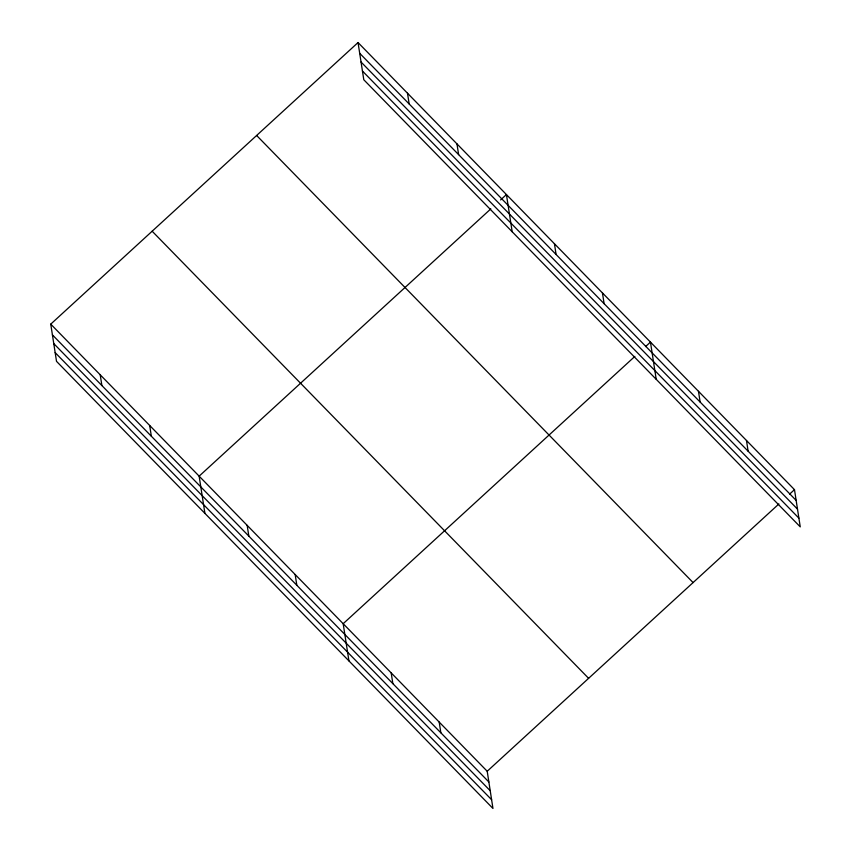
<?xml version="1.0" encoding="UTF-8"?>
<svg xmlns="http://www.w3.org/2000/svg" width="851" height="851" viewBox="0 0 851 851"><rect width="100%" height="100%" fill="white"/><g stroke="black" fill="none" stroke-linecap="round" stroke-linejoin="round"><path stroke-width="1.28" d="M50.752 324.135L487.208 771.251L492.963 808.45L56.517 361.345L50.752 324.135L358.037 42.55L794.483 489.655L800.248 526.865L363.792 79.749L358.037 42.55M490.825 208.867L199.145 476.156L204.91 513.355M500.579 199.932L506.43 194.571L512.185 231.77M634.857 356.409L343.176 623.698L348.931 660.908M645.579 346.58L650.451 342.113L656.217 379.312M487.208 771.251L778.888 503.952M789.611 494.123L794.483 489.655M359.696 53.294L796.153 500.409M361.047 62.027L797.504 509.132M362.441 71.027L798.887 518.131M256.63 135.479L693.086 582.584M152.159 231.217L588.605 678.321M52.422 334.89L488.868 781.995M53.773 343.613L490.219 790.728M55.166 352.612L491.612 799.717M746.476 440.478L748.135 451.221M698.469 391.29L700.128 402.044M602.444 292.925L604.114 303.679M554.437 243.748L556.097 254.492M456.966 143.893L458.625 154.637M407.501 93.227L409.161 103.971M439.19 722.063L440.861 732.807M391.183 672.886L392.854 683.63M295.169 574.521L296.829 585.265M247.162 525.333L248.822 536.087M149.68 425.479L151.35 436.233M100.216 374.812L101.886 385.556"/></g></svg>
